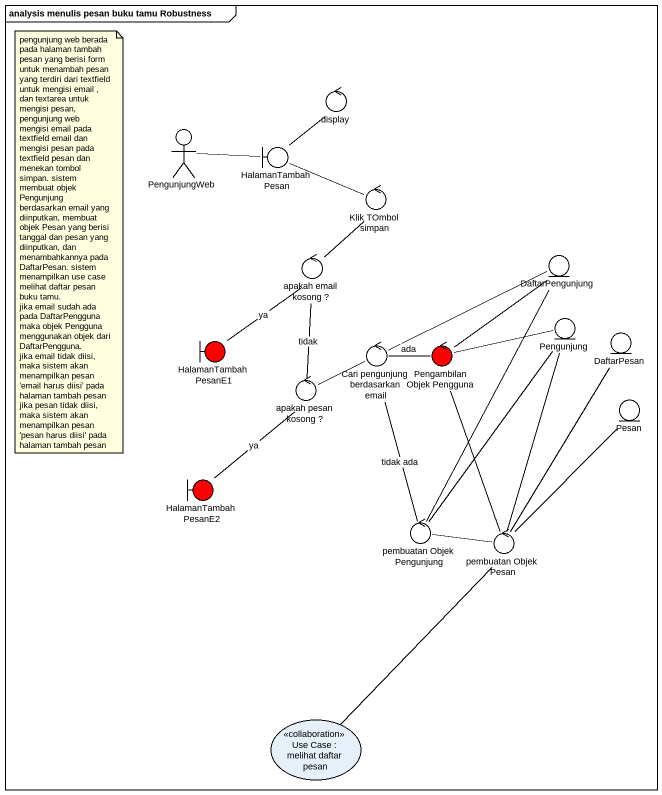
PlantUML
@startuml
mainframe analysis menulis pesan buku tamu Robustness
control display
actor PengunjungWeb
boundary HalamanTambahPesan
control "Klik TOmbol simpan" as Klik_TOmbol_simpan
control "apakah email kosong ?" as apakah_email_kosong
entity DaftarPengunjung
boundary HalamanTambahPesanE1 #FF0000
control "Cari pengunjung berdasarkan email" as Cari_pengunjung_berdasarkan
control "Pengambilan Objek Pengguna" as Pengambilan_Objek_Pengguna #FF0000
entity Pengunjung
entity DaftarPesan
control "apakah pesan kosong ?" as apakah_pesan_kosong
entity Pesan
boundary HalamanTambahPesanE2 #FF0000
control "pembuatan Objek Pengunjung" as pembuatan_Objek_Pengunjung
control "pembuatan Objek Pesan" as pembuatan_Objek_Pesan
usecase "Use Case : melihat daftar pesan" as Use_Case_melihat_daftar <<collaboration>>
display -- HalamanTambahPesan
PengunjungWeb -right- HalamanTambahPesan
HalamanTambahPesan -right- Klik_TOmbol_simpan
Klik_TOmbol_simpan -- apakah_email_kosong
apakah_email_kosong -- HalamanTambahPesanE1 : ya
apakah_email_kosong -- apakah_pesan_kosong : tidak
DaftarPengunjung -- Pengambilan_Objek_Pengguna
Cari_pengunjung_berdasarkan -right- DaftarPengunjung
Cari_pengunjung_berdasarkan -right- Pengambilan_Objek_Pengguna : ada
Cari_pengunjung_berdasarkan -- pembuatan_Objek_Pengunjung : tidak ada
Pengambilan_Objek_Pengguna -- pembuatan_Objek_Pesan
Pengunjung -left- Pengambilan_Objek_Pengguna
apakah_pesan_kosong -right- Cari_pengunjung_berdasarkan
apakah_pesan_kosong -- HalamanTambahPesanE2 : ya
pembuatan_Objek_Pengunjung -up- DaftarPengunjung
pembuatan_Objek_Pengunjung -up- Pengunjung
pembuatan_Objek_Pengunjung -right- pembuatan_Objek_Pesan
pembuatan_Objek_Pesan -up- Pengunjung
pembuatan_Objek_Pesan -up- DaftarPesan
pembuatan_Objek_Pesan -up- Pesan
pembuatan_Objek_Pesan -- Use_Case_melihat_daftar
note as N1
  pengunjung web berada pada halaman tambah pesan yang berisi form untuk menambah pesan yang terdiri dari textfield untuk mengisi email , dan textarea untuk mengisi pesan, pengunjung web mengisi email pada textfield email dan mengisi pesan pada textfield pesan dan menekan tombol simpan. sistem membuat objek Pengunjung berdasarkan email yang diinputkan, membuat objek Pesan yang berisi tanggal dan pesan yang diinputkan, dan menambahkannya pada DaftarPesan. sistem menampilkan use case melihat daftar pesan buku tamu.
  jika email sudah ada pada DaftarPengguna maka objek Pengguna menggunakan objek dari DaftarPengguna.
  jika email tidak diisi, maka sistem akan menampilkan pesan 'email harus diisi' pada halaman tambah pesan
  jika pesan tidak diisi, maka sistem akan menampilkan pesan 'pesan harus diisi' pada halaman tambah pesan
end note
@enduml
